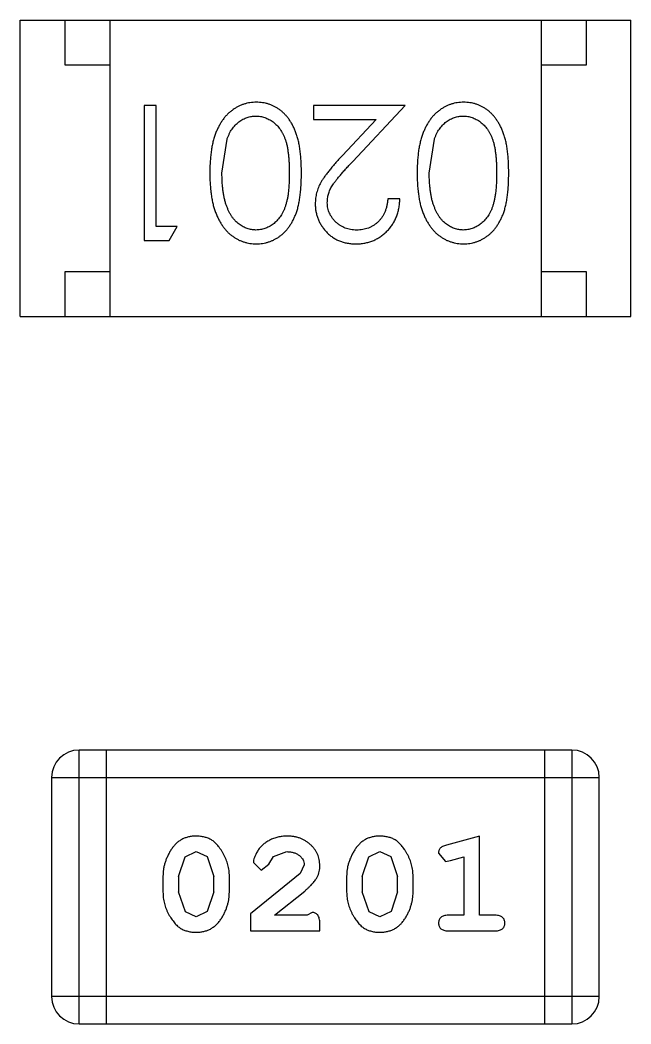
# Model space of a CAD drawing. Header units: inches. Extents: x -13 to 240, y -18 to 126.
# Drawn here: x 203.552 to 204.232, y 39.864 to 40.981 of the extents above; entities that cross this region are included whole.
import ezdxf

# ---------------------------------------------------------------- set-up
doc = ezdxf.new("R2010")
doc.units = ezdxf.units.IN
doc.header["$LTSCALE"] = 1.21
doc.header["$MEASUREMENT"] = 0
doc.layers.get('0').update_dxf_attribs({"linetype": 'CONTINUOUS'})

msp = doc.modelspace()

# ---------------------------------------------------------------- linework, layer by layer
at = {"color": 7, "linetype": 'Continuous'}
for p, q in [((203.5517, 40.6514), (203.5517, 40.9814)), ((203.5517, 40.9814), (204.2317, 40.9814)), ((203.6017, 40.9314), (203.6017, 40.9814)), ((203.6517, 40.9814), (203.6517, 40.6514)), ((204.1317, 40.9814), (204.1317, 40.6514)), ((204.1817, 40.9814), (204.1817, 40.9314)), ((204.2317, 40.6514), (204.2317, 40.9814)), ((203.6517, 40.9314), (203.6017, 40.9314)), ((204.1817, 40.9314), (204.1317, 40.9314)), ((203.6899, 40.8862), (203.6899, 40.7362)), ((203.7033, 40.8862), (203.6899, 40.8862)), ((203.7033, 40.7515), (203.7033, 40.8862)), ((203.8783, 40.8862), (203.8783, 40.8708)), ((203.9803, 40.8862), (203.8783, 40.8862)), ((203.9221, 40.8241), (203.9803, 40.8862)), ((203.8783, 40.8708), (203.9481, 40.8708)), ((203.9481, 40.8708), (203.9106, 40.8307)), ((203.7764, 40.8112), (203.7821, 40.8489)), ((204.0072, 40.8112), (204.0129, 40.8489)), ((203.9745, 40.7823), (203.961, 40.7823)), ((203.7264, 40.7515), (203.7033, 40.7515)), ((203.7176, 40.7362), (203.7264, 40.7515)), ((203.6899, 40.7362), (203.7176, 40.7362)), ((203.6017, 40.6514), (203.6017, 40.7014)), ((203.6017, 40.7014), (203.6517, 40.7014)), ((204.1317, 40.7014), (204.1817, 40.7014)), ((204.1817, 40.7014), (204.1817, 40.6514)), ((203.5517, 40.6514), (204.2317, 40.6514)), ((203.6173, 39.864), (203.6173, 40.1688)), ((204.166, 40.1688), (203.6173, 40.1688)), ((203.6478, 39.864), (203.6478, 40.1688)), ((204.1355, 40.1688), (204.1355, 39.864)), ((204.166, 40.1688), (204.166, 39.864)), ((203.5868, 40.1384), (203.5868, 39.8945)), ((203.5868, 40.1384), (204.1964, 40.1384)), ((204.1964, 39.8945), (204.1964, 40.1384)), ((204.0631, 40.0731), (204.0265, 40.0632)), ((204.0631, 39.985), (204.0631, 40.0731)), ((203.728, 40.0282), (203.7353, 40.05)), ((203.7353, 40.05), (203.7477, 40.0558)), ((203.7477, 40.0558), (203.7598, 40.0505)), ((203.7598, 40.0505), (203.7674, 40.0282)), ((203.8287, 40.0419), (203.8337, 40.0504)), ((203.8337, 40.0504), (203.8486, 40.0558)), ((203.9326, 40.0282), (203.9398, 40.05)), ((203.9398, 40.05), (203.9522, 40.0558)), ((203.9522, 40.0558), (203.9643, 40.0505)), ((203.9643, 40.0505), (203.9719, 40.0282)), ((204.0175, 40.054), (204.0254, 40.0448)), ((204.0308, 40.0458), (204.0458, 40.0499)), ((204.0458, 40.0499), (204.0458, 39.985)), ((203.8114, 40.0438), (203.8202, 40.0353)), ((203.8202, 40.0353), (203.8287, 40.0419)), ((203.8681, 40.0412), (203.8633, 40.0315)), ((204.0254, 40.0448), (204.0308, 40.0458)), ((203.7107, 40.0285), (203.7107, 40.0107)), ((203.728, 40.0282), (203.728, 40.011)), ((203.7674, 40.011), (203.7674, 40.0282)), ((203.7847, 40.0107), (203.7847, 40.0285)), ((203.8633, 40.0315), (203.8083, 39.9866)), ((203.9152, 40.0285), (203.9152, 40.0107)), ((203.9326, 40.0282), (203.9326, 40.011)), ((203.9719, 40.011), (203.9719, 40.0282)), ((203.9892, 40.0107), (203.9892, 40.0285)), ((203.7357, 39.9887), (203.728, 40.011)), ((203.7674, 40.011), (203.7601, 39.9892)), ((203.835, 39.985), (203.8686, 40.012)), ((203.9402, 39.9887), (203.9326, 40.011)), ((203.9719, 40.011), (203.9646, 39.9892)), ((203.7478, 39.9834), (203.7357, 39.9887)), ((203.7601, 39.9892), (203.7478, 39.9834)), ((203.8083, 39.9866), (203.8083, 39.9677)), ((203.8712, 39.985), (203.835, 39.985)), ((203.8767, 39.9881), (203.8712, 39.985)), ((203.9523, 39.9834), (203.9402, 39.9887)), ((203.9646, 39.9892), (203.9523, 39.9834)), ((204.0458, 39.985), (204.0285, 39.985)), ((204.0804, 39.985), (204.0631, 39.985)), ((203.8854, 39.9677), (203.8854, 39.9755)), ((203.8083, 39.9677), (203.8854, 39.9677)), ((204.0285, 39.9677), (204.0804, 39.9677)), ((204.1964, 39.8945), (203.5868, 39.8945)), ((203.6173, 39.864), (204.166, 39.864))]:
    msp.add_line(p, q, dxfattribs=at)
for centre, start, end in [((203.6173, 40.1384), 90, 180), ((204.166, 40.1384), 0, 90), ((203.6173, 39.8945), 180, 270), ((204.166, 39.8945), 270, 0)]:
    msp.add_arc(centre, 0.0305, start, end, dxfattribs=at)
for points, knots in [([(203.8147, 40.89), (203.8135, 40.89), (203.8112, 40.8899), (203.8076, 40.8895), (203.8042, 40.8888), (203.8009, 40.8879), (203.7976, 40.8867), (203.7944, 40.8853), (203.7913, 40.8835), (203.7883, 40.8815), (203.7854, 40.8793), (203.7827, 40.8767), (203.7801, 40.874), (203.7777, 40.8709), (203.7754, 40.8676), (203.7733, 40.864), (203.7714, 40.8602), (203.7696, 40.8562), (203.768, 40.8518), (203.7667, 40.847), (203.7655, 40.8419), (203.7646, 40.8365), (203.7639, 40.8307), (203.7633, 40.8245), (203.763, 40.818), (203.763, 40.8135), (203.7629, 40.8112)], [0, 0, 0, 0, 0.033824, 0.067298, 0.10028, 0.133019, 0.165736, 0.198792, 0.232372, 0.266409, 0.301016, 0.336196, 0.371972, 0.408574, 0.446394, 0.485225, 0.525372, 0.567224, 0.611081, 0.65775, 0.70702, 0.759235, 0.814484, 0.873227, 0.934937, 1, 1, 1, 1]), ([(203.8649, 40.8112), (203.8649, 40.8136), (203.8648, 40.8182), (203.8645, 40.825), (203.864, 40.8314), (203.8633, 40.8373), (203.8624, 40.8428), (203.8614, 40.848), (203.86, 40.8527), (203.8585, 40.857), (203.8568, 40.861), (203.855, 40.8648), (203.8529, 40.8682), (203.8508, 40.8714), (203.8485, 40.8744), (203.846, 40.8771), (203.8433, 40.8796), (203.8405, 40.8818), (203.8376, 40.8837), (203.8346, 40.8854), (203.8315, 40.8868), (203.8283, 40.888), (203.825, 40.8889), (203.8217, 40.8895), (203.8182, 40.8899), (203.8159, 40.89), (203.8147, 40.89)], [0, 0, 0, 0, 0.068113, 0.132564, 0.193427, 0.250218, 0.303569, 0.353576, 0.400235, 0.443586, 0.484619, 0.524292, 0.56238, 0.599049, 0.63494, 0.669782, 0.704009, 0.737842, 0.771098, 0.803896, 0.836415, 0.868639, 0.900715, 0.933378, 0.966213, 1, 1, 1, 1]), ([(204.0455, 40.89), (204.0443, 40.89), (204.0419, 40.8899), (204.0384, 40.8895), (204.035, 40.8888), (204.0316, 40.8879), (204.0284, 40.8867), (204.0252, 40.8853), (204.0221, 40.8835), (204.0191, 40.8815), (204.0162, 40.8793), (204.0134, 40.8767), (204.0108, 40.874), (204.0084, 40.8709), (204.0062, 40.8676), (204.0041, 40.864), (204.0022, 40.8602), (204.0004, 40.8562), (203.9988, 40.8518), (203.9975, 40.847), (203.9963, 40.8419), (203.9953, 40.8365), (203.9946, 40.8307), (203.9941, 40.8245), (203.9938, 40.818), (203.9937, 40.8135), (203.9937, 40.8112)], [0, 0, 0, 0, 0.033824, 0.067298, 0.10028, 0.133019, 0.165736, 0.198792, 0.232372, 0.266409, 0.301016, 0.336196, 0.371972, 0.408574, 0.446394, 0.485225, 0.525372, 0.567224, 0.611081, 0.65775, 0.70702, 0.759235, 0.814484, 0.873227, 0.934937, 1, 1, 1, 1]), ([(204.0956, 40.8112), (204.0956, 40.8136), (204.0956, 40.8182), (204.0953, 40.825), (204.0948, 40.8314), (204.0941, 40.8373), (204.0932, 40.8428), (204.0921, 40.848), (204.0908, 40.8527), (204.0893, 40.857), (204.0876, 40.861), (204.0857, 40.8648), (204.0837, 40.8682), (204.0815, 40.8714), (204.0792, 40.8744), (204.0768, 40.8771), (204.0741, 40.8796), (204.0713, 40.8818), (204.0684, 40.8837), (204.0654, 40.8854), (204.0623, 40.8868), (204.0591, 40.888), (204.0558, 40.8889), (204.0525, 40.8895), (204.049, 40.8899), (204.0467, 40.89), (204.0455, 40.89)], [0, 0, 0, 0, 0.068113, 0.132564, 0.193427, 0.250218, 0.303569, 0.353576, 0.400235, 0.443586, 0.484619, 0.524292, 0.56238, 0.599049, 0.63494, 0.669782, 0.704009, 0.737842, 0.771098, 0.803896, 0.836415, 0.868639, 0.900715, 0.933378, 0.966213, 1, 1, 1, 1]), ([(203.7821, 40.8489), (203.7825, 40.8499), (203.7832, 40.852), (203.7846, 40.8549), (203.786, 40.8576), (203.7876, 40.8601), (203.7894, 40.8624), (203.7912, 40.8646), (203.7932, 40.8665), (203.796, 40.8687), (203.7997, 40.8711), (203.8044, 40.8731), (203.8093, 40.8744), (203.8126, 40.8745), (203.8143, 40.8746)], [0, 0, 0, 0, 0.075949, 0.148549, 0.218996, 0.286119, 0.351826, 0.416074, 0.478265, 0.540325, 0.660405, 0.774606, 0.887187, 1, 1, 1, 1]), ([(203.8143, 40.8746), (203.8159, 40.8745), (203.8192, 40.8744), (203.8241, 40.8731), (203.8288, 40.871), (203.8326, 40.8686), (203.8355, 40.8663), (203.8375, 40.8644), (203.8394, 40.8622), (203.8412, 40.8599), (203.8428, 40.8574), (203.8443, 40.8547), (203.8456, 40.8518), (203.8469, 40.8487), (203.848, 40.8453), (203.8489, 40.8415), (203.8496, 40.8374), (203.8503, 40.8329), (203.8508, 40.828), (203.8511, 40.8227), (203.8514, 40.817), (203.8514, 40.8132), (203.8514, 40.8112)], [0, 0, 0, 0, 0.060034, 0.120278, 0.182348, 0.247919, 0.281641, 0.315701, 0.350322, 0.385703, 0.421819, 0.459196, 0.497866, 0.538301, 0.58121, 0.628183, 0.679403, 0.734699, 0.794074, 0.858416, 0.927049, 1, 1, 1, 1]), ([(204.0129, 40.8489), (204.0132, 40.8499), (204.014, 40.852), (204.0153, 40.8549), (204.0168, 40.8576), (204.0184, 40.8601), (204.0202, 40.8624), (204.022, 40.8646), (204.024, 40.8665), (204.0268, 40.8687), (204.0305, 40.8711), (204.0352, 40.8731), (204.0401, 40.8744), (204.0434, 40.8745), (204.045, 40.8746)], [0, 0, 0, 0, 0.075949, 0.148549, 0.218996, 0.286119, 0.351826, 0.416074, 0.478265, 0.540325, 0.660405, 0.774606, 0.887187, 1, 1, 1, 1]), ([(204.045, 40.8746), (204.0467, 40.8745), (204.05, 40.8744), (204.0549, 40.8731), (204.0596, 40.871), (204.0634, 40.8686), (204.0662, 40.8663), (204.0683, 40.8644), (204.0702, 40.8622), (204.0719, 40.8599), (204.0736, 40.8574), (204.075, 40.8547), (204.0764, 40.8518), (204.0776, 40.8487), (204.0787, 40.8453), (204.0797, 40.8415), (204.0804, 40.8374), (204.0811, 40.8329), (204.0816, 40.828), (204.0819, 40.8227), (204.0822, 40.817), (204.0822, 40.8132), (204.0822, 40.8112)], [0, 0, 0, 0, 0.060034, 0.120278, 0.182348, 0.247919, 0.281641, 0.315701, 0.350322, 0.385703, 0.421819, 0.459196, 0.497866, 0.538301, 0.58121, 0.628183, 0.679403, 0.734699, 0.794074, 0.858416, 0.927049, 1, 1, 1, 1]), ([(203.9106, 40.8307), (203.9092, 40.8292), (203.9064, 40.8262), (203.9024, 40.8219), (203.8989, 40.8177), (203.8957, 40.8138), (203.8928, 40.8102), (203.8904, 40.8068), (203.8883, 40.8037), (203.8859, 40.7999), (203.8836, 40.7951), (203.8817, 40.7892), (203.8805, 40.7831), (203.8803, 40.779), (203.8803, 40.7769)], [0, 0, 0, 0, 0.09953, 0.192079, 0.277712, 0.357454, 0.429648, 0.495771, 0.555538, 0.608657, 0.707578, 0.804328, 0.901298, 1, 1, 1, 1]), ([(203.8937, 40.7781), (203.8938, 40.7797), (203.8939, 40.783), (203.8949, 40.7878), (203.8966, 40.7924), (203.8986, 40.7962), (203.9007, 40.7993), (203.9026, 40.802), (203.9049, 40.8049), (203.9076, 40.8082), (203.9106, 40.8118), (203.9141, 40.8156), (203.9179, 40.8198), (203.9207, 40.8226), (203.9221, 40.8241)], [0, 0, 0, 0, 0.088014, 0.174976, 0.2638, 0.355443, 0.406413, 0.465519, 0.533076, 0.609353, 0.693899, 0.787171, 0.889197, 1, 1, 1, 1]), ([(203.7629, 40.8112), (203.763, 40.8089), (203.763, 40.8044), (203.7633, 40.7979), (203.7639, 40.7916), (203.7646, 40.7858), (203.7656, 40.7803), (203.7667, 40.7752), (203.7681, 40.7705), (203.7697, 40.766), (203.7716, 40.7619), (203.7735, 40.7581), (203.7756, 40.7546), (203.7778, 40.7512), (203.7802, 40.7482), (203.7828, 40.7454), (203.7855, 40.7429), (203.7884, 40.7407), (203.7914, 40.7387), (203.7945, 40.737), (203.7976, 40.7355), (203.8009, 40.7344), (203.8042, 40.7334), (203.8076, 40.7328), (203.8112, 40.7324), (203.8135, 40.7323), (203.8147, 40.7323)], [0, 0, 0, 0, 0.065278, 0.127205, 0.186168, 0.241675, 0.294115, 0.343609, 0.390387, 0.434463, 0.476646, 0.517002, 0.555936, 0.593716, 0.630057, 0.665601, 0.700745, 0.734917, 0.768681, 0.802087, 0.834849, 0.867433, 0.900138, 0.932806, 0.966212, 1, 1, 1, 1]), ([(203.8143, 40.7477), (203.8126, 40.7478), (203.8093, 40.748), (203.8045, 40.7492), (203.7998, 40.7513), (203.7961, 40.7537), (203.7932, 40.756), (203.7912, 40.758), (203.7892, 40.7602), (203.7874, 40.7627), (203.7857, 40.7654), (203.7842, 40.7683), (203.7827, 40.7715), (203.7814, 40.7749), (203.7802, 40.7786), (203.7792, 40.7825), (203.7784, 40.7867), (203.7776, 40.7911), (203.7771, 40.7958), (203.7767, 40.8007), (203.7765, 40.8058), (203.7764, 40.8093), (203.7764, 40.8112)], [0, 0, 0, 0, 0.059689, 0.119507, 0.181075, 0.246162, 0.279894, 0.314468, 0.350403, 0.387474, 0.426147, 0.466624, 0.508745, 0.553328, 0.600058, 0.649177, 0.700552, 0.754894, 0.811825, 0.871514, 0.934319, 1, 1, 1, 1]), ([(203.8514, 40.8112), (203.8514, 40.8091), (203.8514, 40.8052), (203.8511, 40.7996), (203.8508, 40.7943), (203.8503, 40.7894), (203.8497, 40.7849), (203.8488, 40.7807), (203.8479, 40.777), (203.8468, 40.7736), (203.8456, 40.7704), (203.8442, 40.7675), (203.8427, 40.7648), (203.8411, 40.7623), (203.8394, 40.76), (203.8375, 40.7579), (203.8355, 40.7559), (203.8326, 40.7537), (203.8289, 40.7513), (203.8242, 40.7492), (203.8193, 40.748), (203.8159, 40.7478), (203.8143, 40.7477)], [0, 0, 0, 0, 0.073302, 0.142286, 0.206253, 0.266017, 0.321612, 0.372532, 0.419497, 0.462398, 0.502825, 0.541489, 0.579034, 0.615143, 0.650298, 0.684912, 0.718701, 0.752189, 0.817245, 0.879117, 0.939613, 1, 1, 1, 1]), ([(203.8147, 40.7323), (203.8159, 40.7323), (203.8182, 40.7324), (203.8217, 40.7328), (203.8251, 40.7334), (203.8283, 40.7344), (203.8316, 40.7355), (203.8347, 40.737), (203.8377, 40.7387), (203.8407, 40.7407), (203.8435, 40.7429), (203.8461, 40.7453), (203.8486, 40.748), (203.8509, 40.751), (203.8531, 40.7542), (203.8551, 40.7577), (203.8569, 40.7614), (203.8586, 40.7653), (203.8601, 40.7696), (203.8614, 40.7743), (203.8625, 40.7794), (203.8633, 40.785), (203.864, 40.7909), (203.8645, 40.7973), (203.8648, 40.8041), (203.8649, 40.8088), (203.8649, 40.8112)], [0, 0, 0, 0, 0.033742, 0.066533, 0.099153, 0.13154, 0.164087, 0.196563, 0.229707, 0.263315, 0.297504, 0.331686, 0.366482, 0.4021, 0.438958, 0.476748, 0.515985, 0.556589, 0.599519, 0.645765, 0.695487, 0.748721, 0.805687, 0.866754, 0.931405, 1, 1, 1, 1]), ([(203.9937, 40.8112), (203.9937, 40.8089), (203.9938, 40.8044), (203.9941, 40.7979), (203.9946, 40.7916), (203.9954, 40.7858), (203.9963, 40.7803), (203.9975, 40.7752), (203.9989, 40.7705), (204.0005, 40.766), (204.0023, 40.7619), (204.0042, 40.7581), (204.0063, 40.7546), (204.0086, 40.7512), (204.011, 40.7482), (204.0136, 40.7454), (204.0163, 40.7429), (204.0192, 40.7407), (204.0221, 40.7387), (204.0252, 40.737), (204.0284, 40.7355), (204.0317, 40.7344), (204.035, 40.7334), (204.0384, 40.7328), (204.0419, 40.7324), (204.0443, 40.7323), (204.0455, 40.7323)], [0, 0, 0, 0, 0.065278, 0.127205, 0.186168, 0.241675, 0.294115, 0.343609, 0.390387, 0.434463, 0.476646, 0.517002, 0.555936, 0.593716, 0.630057, 0.665601, 0.700745, 0.734917, 0.768681, 0.802087, 0.834849, 0.867433, 0.900138, 0.932806, 0.966212, 1, 1, 1, 1]), ([(204.045, 40.7477), (204.0434, 40.7478), (204.0401, 40.748), (204.0353, 40.7492), (204.0306, 40.7513), (204.0269, 40.7537), (204.024, 40.756), (204.0219, 40.758), (204.02, 40.7602), (204.0182, 40.7627), (204.0165, 40.7654), (204.0149, 40.7683), (204.0135, 40.7715), (204.0122, 40.7749), (204.011, 40.7786), (204.0099, 40.7825), (204.0091, 40.7867), (204.0084, 40.7911), (204.0079, 40.7958), (204.0074, 40.8007), (204.0072, 40.8058), (204.0072, 40.8093), (204.0072, 40.8112)], [0, 0, 0, 0, 0.059689, 0.119507, 0.181075, 0.246162, 0.279894, 0.314468, 0.350403, 0.387474, 0.426147, 0.466624, 0.508745, 0.553328, 0.600058, 0.649177, 0.700552, 0.754894, 0.811825, 0.871514, 0.934319, 1, 1, 1, 1]), ([(204.0822, 40.8112), (204.0822, 40.8091), (204.0822, 40.8052), (204.0819, 40.7996), (204.0816, 40.7943), (204.081, 40.7894), (204.0804, 40.7849), (204.0796, 40.7807), (204.0787, 40.777), (204.0776, 40.7736), (204.0764, 40.7704), (204.075, 40.7675), (204.0735, 40.7648), (204.0719, 40.7623), (204.0701, 40.76), (204.0682, 40.7579), (204.0662, 40.7559), (204.0634, 40.7537), (204.0596, 40.7513), (204.0549, 40.7492), (204.05, 40.748), (204.0467, 40.7478), (204.045, 40.7477)], [0, 0, 0, 0, 0.073302, 0.142286, 0.206253, 0.266017, 0.321612, 0.372532, 0.419497, 0.462398, 0.502825, 0.541489, 0.579034, 0.615143, 0.650298, 0.684912, 0.718701, 0.752189, 0.817245, 0.879117, 0.939613, 1, 1, 1, 1]), ([(204.0455, 40.7323), (204.0467, 40.7323), (204.049, 40.7324), (204.0525, 40.7328), (204.0558, 40.7334), (204.0591, 40.7344), (204.0623, 40.7355), (204.0655, 40.737), (204.0685, 40.7387), (204.0714, 40.7407), (204.0742, 40.7429), (204.0769, 40.7453), (204.0794, 40.748), (204.0817, 40.751), (204.0838, 40.7542), (204.0859, 40.7577), (204.0877, 40.7614), (204.0894, 40.7653), (204.0909, 40.7696), (204.0921, 40.7743), (204.0933, 40.7794), (204.0941, 40.785), (204.0948, 40.7909), (204.0953, 40.7973), (204.0956, 40.8041), (204.0956, 40.8088), (204.0956, 40.8112)], [0, 0, 0, 0, 0.033742, 0.066533, 0.099153, 0.13154, 0.164087, 0.196563, 0.229707, 0.263315, 0.297504, 0.331686, 0.366482, 0.4021, 0.438958, 0.476748, 0.515985, 0.556589, 0.599519, 0.645765, 0.695487, 0.748721, 0.805687, 0.866754, 0.931405, 1, 1, 1, 1]), ([(203.8803, 40.7769), (203.8803, 40.7754), (203.8804, 40.7725), (203.881, 40.7682), (203.882, 40.764), (203.8833, 40.76), (203.8851, 40.7562), (203.8873, 40.7525), (203.8898, 40.7489), (203.8927, 40.7455), (203.8959, 40.7424), (203.8995, 40.7397), (203.9032, 40.7374), (203.9072, 40.7355), (203.9115, 40.7341), (203.916, 40.7331), (203.9207, 40.7324), (203.9239, 40.7323), (203.9256, 40.7323)], [0, 0, 0, 0, 0.06271, 0.123347, 0.183401, 0.242828, 0.302097, 0.36242, 0.423725, 0.487032, 0.550491, 0.612709, 0.674265, 0.73617, 0.799211, 0.863483, 0.930525, 1, 1, 1, 1]), ([(203.9263, 40.7477), (203.9251, 40.7477), (203.9229, 40.7478), (203.9197, 40.7482), (203.9166, 40.7489), (203.9136, 40.7499), (203.9108, 40.7512), (203.9081, 40.7527), (203.9055, 40.7546), (203.9031, 40.7566), (203.9009, 40.7589), (203.899, 40.7613), (203.8974, 40.7639), (203.896, 40.7665), (203.895, 40.7692), (203.8943, 40.7721), (203.8938, 40.7751), (203.8937, 40.7771), (203.8937, 40.7781)], [0, 0, 0, 0, 0.068027, 0.133505, 0.19695, 0.26027, 0.322741, 0.384982, 0.448465, 0.513424, 0.578224, 0.640011, 0.700094, 0.760067, 0.819012, 0.877878, 0.938035, 1, 1, 1, 1]), ([(203.9256, 40.7323), (203.9272, 40.7323), (203.9305, 40.7324), (203.9354, 40.7331), (203.94, 40.7342), (203.9444, 40.7357), (203.9486, 40.7377), (203.9527, 40.7402), (203.9565, 40.743), (203.96, 40.7463), (203.9633, 40.7499), (203.9662, 40.7538), (203.9686, 40.758), (203.9706, 40.7624), (203.9723, 40.767), (203.9734, 40.7719), (203.9742, 40.777), (203.9744, 40.7805), (203.9745, 40.7823)], [0, 0, 0, 0, 0.06445, 0.126725, 0.187421, 0.247417, 0.306749, 0.366595, 0.427749, 0.490235, 0.553031, 0.614805, 0.676505, 0.738096, 0.801021, 0.864897, 0.931209, 1, 1, 1, 1]), ([(203.961, 40.7823), (203.9609, 40.781), (203.9606, 40.7784), (203.9599, 40.7746), (203.959, 40.771), (203.9577, 40.7677), (203.9562, 40.7646), (203.9545, 40.7618), (203.9525, 40.7591), (203.9502, 40.7568), (203.9478, 40.7546), (203.9451, 40.7528), (203.9424, 40.7512), (203.9394, 40.7499), (203.9363, 40.7489), (203.9331, 40.7482), (203.9297, 40.7478), (203.9274, 40.7477), (203.9263, 40.7477)], [0, 0, 0, 0, 0.073648, 0.143686, 0.210962, 0.275557, 0.338064, 0.399311, 0.4594, 0.51934, 0.579024, 0.637809, 0.695959, 0.754122, 0.813113, 0.873453, 0.935561, 1, 1, 1, 1]), ([(203.7475, 40.0731), (203.7461, 40.073), (203.7433, 40.073), (203.7392, 40.0723), (203.7354, 40.0711), (203.7318, 40.0696), (203.7285, 40.0675), (203.7254, 40.065), (203.7227, 40.062), (203.7202, 40.0586), (203.718, 40.055), (203.7161, 40.0513), (203.7144, 40.0476), (203.7131, 40.0439), (203.712, 40.0401), (203.7113, 40.0362), (203.7108, 40.0324), (203.7108, 40.0298), (203.7107, 40.0285)], [0, 0, 0, 0, 0.06692, 0.130834, 0.19258, 0.252759, 0.312631, 0.373411, 0.436359, 0.501894, 0.568244, 0.632472, 0.69556, 0.757163, 0.818592, 0.878885, 0.939235, 1, 1, 1, 1]), ([(203.7847, 40.0285), (203.7847, 40.0295), (203.7846, 40.0317), (203.7843, 40.0349), (203.7838, 40.038), (203.7831, 40.0411), (203.7822, 40.0442), (203.7811, 40.0472), (203.7798, 40.0501), (203.7783, 40.053), (203.7767, 40.0557), (203.7751, 40.0583), (203.7734, 40.0606), (203.7717, 40.0627), (203.77, 40.0646), (203.7683, 40.0662), (203.7666, 40.0677), (203.7642, 40.0692), (203.761, 40.0708), (203.7569, 40.0721), (203.7523, 40.0729), (203.7492, 40.073), (203.7475, 40.0731)], [0, 0, 0, 0, 0.049855, 0.099516, 0.148482, 0.19758, 0.246804, 0.296268, 0.346517, 0.397047, 0.446826, 0.49336, 0.537801, 0.579207, 0.617974, 0.654833, 0.689171, 0.722088, 0.786392, 0.853518, 0.924186, 1, 1, 1, 1]), ([(203.8487, 40.0731), (203.847, 40.073), (203.8436, 40.0729), (203.8387, 40.072), (203.8339, 40.0706), (203.8295, 40.0686), (203.8253, 40.0662), (203.8217, 40.0633), (203.8185, 40.0601), (203.816, 40.0565), (203.814, 40.0529), (203.8126, 40.0496), (203.8116, 40.0466), (203.8115, 40.0447), (203.8114, 40.0438)], [0, 0, 0, 0, 0.098286, 0.193983, 0.289056, 0.384352, 0.477435, 0.566197, 0.652355, 0.737986, 0.818188, 0.887401, 0.94802, 1, 1, 1, 1]), ([(203.8854, 40.0403), (203.8853, 40.0414), (203.8852, 40.0436), (203.8848, 40.0469), (203.884, 40.05), (203.8828, 40.0529), (203.8814, 40.0558), (203.8796, 40.0585), (203.8775, 40.0611), (203.8751, 40.0635), (203.8724, 40.0658), (203.8696, 40.0677), (203.8665, 40.0694), (203.8633, 40.0708), (203.8599, 40.0718), (203.8563, 40.0726), (203.8526, 40.073), (203.85, 40.0731), (203.8487, 40.0731)], [0, 0, 0, 0, 0.060981, 0.120256, 0.178148, 0.236115, 0.293993, 0.352864, 0.413358, 0.476056, 0.539296, 0.602396, 0.665116, 0.728325, 0.792919, 0.859317, 0.928302, 1, 1, 1, 1]), ([(203.952, 40.0731), (203.9506, 40.073), (203.9478, 40.073), (203.9437, 40.0723), (203.9399, 40.0711), (203.9363, 40.0696), (203.933, 40.0675), (203.93, 40.065), (203.9272, 40.062), (203.9247, 40.0586), (203.9225, 40.055), (203.9206, 40.0513), (203.9189, 40.0476), (203.9176, 40.0439), (203.9165, 40.0401), (203.9158, 40.0362), (203.9153, 40.0324), (203.9153, 40.0298), (203.9152, 40.0285)], [0, 0, 0, 0, 0.06692, 0.130834, 0.19258, 0.252759, 0.312631, 0.373411, 0.436359, 0.501894, 0.568244, 0.632472, 0.69556, 0.757163, 0.818592, 0.878885, 0.939235, 1, 1, 1, 1]), ([(203.9892, 40.0285), (203.9892, 40.0295), (203.9891, 40.0317), (203.9888, 40.0349), (203.9883, 40.038), (203.9876, 40.0411), (203.9867, 40.0442), (203.9856, 40.0472), (203.9843, 40.0501), (203.9828, 40.053), (203.9812, 40.0557), (203.9796, 40.0583), (203.9779, 40.0606), (203.9762, 40.0627), (203.9745, 40.0646), (203.9728, 40.0662), (203.9711, 40.0677), (203.9687, 40.0692), (203.9655, 40.0708), (203.9614, 40.0721), (203.9568, 40.0729), (203.9537, 40.073), (203.952, 40.0731)], [0, 0, 0, 0, 0.049855, 0.099516, 0.148482, 0.19758, 0.246804, 0.296268, 0.346517, 0.397047, 0.446826, 0.49336, 0.537801, 0.579207, 0.617974, 0.654833, 0.689171, 0.722088, 0.786392, 0.853518, 0.924186, 1, 1, 1, 1]), ([(204.0265, 40.0632), (204.0257, 40.0629), (204.0241, 40.0625), (204.022, 40.0616), (204.0204, 40.0607), (204.0192, 40.0597), (204.0184, 40.0585), (204.0179, 40.0572), (204.0175, 40.0557), (204.0175, 40.0546), (204.0175, 40.054)], [0, 0, 0, 0, 0.187321, 0.344927, 0.475328, 0.579604, 0.674244, 0.773631, 0.882025, 1, 1, 1, 1]), ([(203.8486, 40.0558), (203.85, 40.0557), (203.8527, 40.0556), (203.8565, 40.0548), (203.8599, 40.0534), (203.8627, 40.0515), (203.8651, 40.0492), (203.8668, 40.0468), (203.8678, 40.0441), (203.868, 40.0422), (203.8681, 40.0412)], [0, 0, 0, 0, 0.156344, 0.299348, 0.4327, 0.561, 0.682299, 0.791883, 0.89611, 1, 1, 1, 1]), ([(203.8686, 40.012), (203.8695, 40.0128), (203.8712, 40.0143), (203.8735, 40.0165), (203.8756, 40.0186), (203.8775, 40.0206), (203.8791, 40.0225), (203.8805, 40.0242), (203.8816, 40.0259), (203.8827, 40.0279), (203.8838, 40.0305), (203.8847, 40.0337), (203.8853, 40.0369), (203.8853, 40.0392), (203.8854, 40.0403)], [0, 0, 0, 0, 0.103002, 0.197728, 0.285279, 0.365235, 0.437224, 0.502446, 0.560545, 0.611446, 0.707576, 0.80349, 0.900532, 1, 1, 1, 1]), ([(203.7107, 40.0107), (203.7108, 40.0096), (203.7108, 40.0075), (203.7111, 40.0043), (203.7116, 40.0012), (203.7123, 39.9981), (203.7131, 39.9951), (203.7143, 39.9921), (203.7155, 39.9891), (203.717, 39.9862), (203.7186, 39.9835), (203.7202, 39.981), (203.7219, 39.9787), (203.7235, 39.9765), (203.7252, 39.9747), (203.7269, 39.973), (203.7286, 39.9716), (203.731, 39.97), (203.7342, 39.9684), (203.7384, 39.9671), (203.743, 39.9662), (203.7461, 39.9662), (203.7478, 39.9661)], [0, 0, 0, 0, 0.049886, 0.09882, 0.148132, 0.19689, 0.246038, 0.295176, 0.345305, 0.395692, 0.445312, 0.491875, 0.535813, 0.577009, 0.616081, 0.652689, 0.687585, 0.720206, 0.785062, 0.85223, 0.923759, 1, 1, 1, 1]), ([(203.7478, 39.9661), (203.7492, 39.9661), (203.752, 39.9662), (203.7561, 39.9669), (203.76, 39.968), (203.7635, 39.9696), (203.7669, 39.9717), (203.7699, 39.9742), (203.7727, 39.9771), (203.7752, 39.9805), (203.7774, 39.9841), (203.7793, 39.9878), (203.781, 39.9915), (203.7823, 39.9953), (203.7834, 39.9991), (203.7841, 40.0029), (203.7846, 40.0068), (203.7846, 40.0094), (203.7847, 40.0107)], [0, 0, 0, 0, 0.067217, 0.131051, 0.19272, 0.252824, 0.312745, 0.373449, 0.436041, 0.501494, 0.567761, 0.632087, 0.695096, 0.757109, 0.817993, 0.878657, 0.939311, 1, 1, 1, 1]), ([(203.9152, 40.0107), (203.9153, 40.0096), (203.9153, 40.0075), (203.9156, 40.0043), (203.9161, 40.0012), (203.9168, 39.9981), (203.9177, 39.9951), (203.9188, 39.9921), (203.9201, 39.9891), (203.9215, 39.9862), (203.9231, 39.9835), (203.9247, 39.981), (203.9264, 39.9787), (203.928, 39.9765), (203.9297, 39.9747), (203.9314, 39.973), (203.9332, 39.9716), (203.9355, 39.97), (203.9387, 39.9684), (203.9429, 39.9671), (203.9475, 39.9662), (203.9506, 39.9662), (203.9523, 39.9661)], [0, 0, 0, 0, 0.049886, 0.09882, 0.148132, 0.19689, 0.246038, 0.295176, 0.345305, 0.395692, 0.445312, 0.491875, 0.535813, 0.577009, 0.616081, 0.652689, 0.687585, 0.720206, 0.785062, 0.85223, 0.923759, 1, 1, 1, 1]), ([(203.9523, 39.9661), (203.9537, 39.9661), (203.9566, 39.9662), (203.9606, 39.9669), (203.9645, 39.968), (203.9681, 39.9696), (203.9714, 39.9717), (203.9744, 39.9742), (203.9772, 39.9771), (203.9797, 39.9805), (203.9819, 39.9841), (203.9838, 39.9878), (203.9855, 39.9915), (203.9868, 39.9953), (203.9879, 39.9991), (203.9886, 40.0029), (203.9891, 40.0068), (203.9892, 40.0094), (203.9892, 40.0107)], [0, 0, 0, 0, 0.067217, 0.131051, 0.19272, 0.252824, 0.312745, 0.373449, 0.436041, 0.501494, 0.567761, 0.632087, 0.695096, 0.757109, 0.817993, 0.878657, 0.939311, 1, 1, 1, 1]), ([(203.8854, 39.9755), (203.8853, 39.9766), (203.8853, 39.9786), (203.8848, 39.9813), (203.8842, 39.9835), (203.8831, 39.9853), (203.8818, 39.9866), (203.8803, 39.9875), (203.8786, 39.9881), (203.8773, 39.9881), (203.8767, 39.9881)], [0, 0, 0, 0, 0.1844, 0.34094, 0.473574, 0.586824, 0.690029, 0.789175, 0.890445, 1, 1, 1, 1]), ([(204.0285, 39.985), (204.0276, 39.985), (204.0259, 39.9849), (204.0236, 39.9845), (204.0217, 39.9837), (204.0201, 39.9826), (204.0189, 39.9813), (204.0181, 39.9798), (204.0176, 39.9781), (204.0175, 39.9769), (204.0175, 39.9763)], [0, 0, 0, 0, 0.169102, 0.317658, 0.446239, 0.563118, 0.671828, 0.776546, 0.884858, 1, 1, 1, 1]), ([(204.0914, 39.9763), (204.0914, 39.9769), (204.0913, 39.9781), (204.0908, 39.9798), (204.09, 39.9813), (204.0888, 39.9826), (204.0873, 39.9837), (204.0853, 39.9845), (204.083, 39.9849), (204.0813, 39.985), (204.0804, 39.985)], [0, 0, 0, 0, 0.11517, 0.223509, 0.328254, 0.438012, 0.553651, 0.682263, 0.830856, 1, 1, 1, 1]), ([(204.0175, 39.9763), (204.0175, 39.9757), (204.0176, 39.9745), (204.0181, 39.9729), (204.0189, 39.9713), (204.0201, 39.97), (204.0216, 39.9689), (204.0236, 39.9682), (204.0259, 39.9677), (204.0276, 39.9677), (204.0285, 39.9677)], [0, 0, 0, 0, 0.115051, 0.223278, 0.329269, 0.437893, 0.554681, 0.682591, 0.83103, 1, 1, 1, 1]), ([(204.0804, 39.9677), (204.0813, 39.9677), (204.083, 39.9677), (204.0853, 39.9682), (204.0873, 39.9689), (204.0888, 39.97), (204.09, 39.9713), (204.0908, 39.9729), (204.0913, 39.9745), (204.0914, 39.9757), (204.0914, 39.9763)], [0, 0, 0, 0, 0.169012, 0.317488, 0.445429, 0.560977, 0.67065, 0.776666, 0.88492, 1, 1, 1, 1])]:
    msp.add_open_spline(points, degree=3, knots=knots, dxfattribs=at)

doc.saveas('drawing.dxf')
